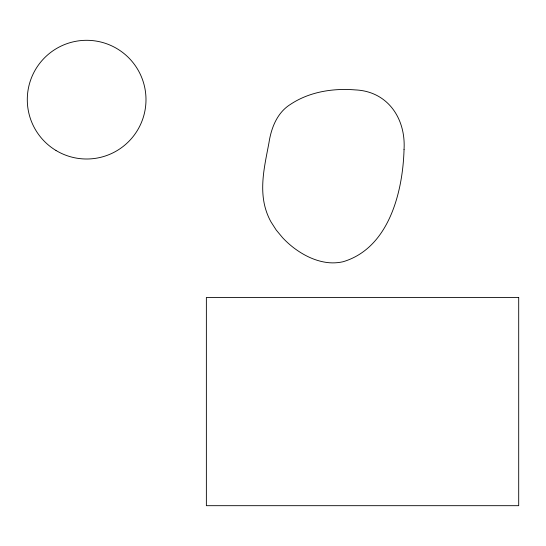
<?xml version="1.0" encoding="UTF-8"?>
<svg xmlns="http://www.w3.org/2000/svg" width="546" height="546" viewBox="0 0 546 546"><rect width="100%" height="100%" fill="white"/><g stroke="black" fill="none" stroke-linecap="round" stroke-linejoin="round"><path stroke-width="0.82" d="M404.04 149.556C402.839 191.817 388.977 248.123 343.004 261.759A46.226 46.226 0 0 1 329.566 262.762C316.523 261.705 304.34 255.787 293.994 248.014A90.636 90.636 0 0 1 282.644 237.756L276.221 230.037L270.966 221.853A63.213 63.213 0 0 1 265.629 209.125C259.152 187.298 264.865 164.633 268.932 142.943C271.185 128.078 277.095 112.667 290.445 104.388C309.289 91.81 332.937 88.07 355.193 89.899C387.728 91.25 405.951 118.591 404.04 149.556M518.7 297.468L206.368 297.468L206.368 505.685L518.7 505.685L518.7 297.468M55.979 150.471A59.35 59.35 0 0 0 145.98 100.805A59.35 59.35 0 0 0 57.965 47.693A59.35 59.35 0 0 0 55.979 150.471"/></g></svg>
